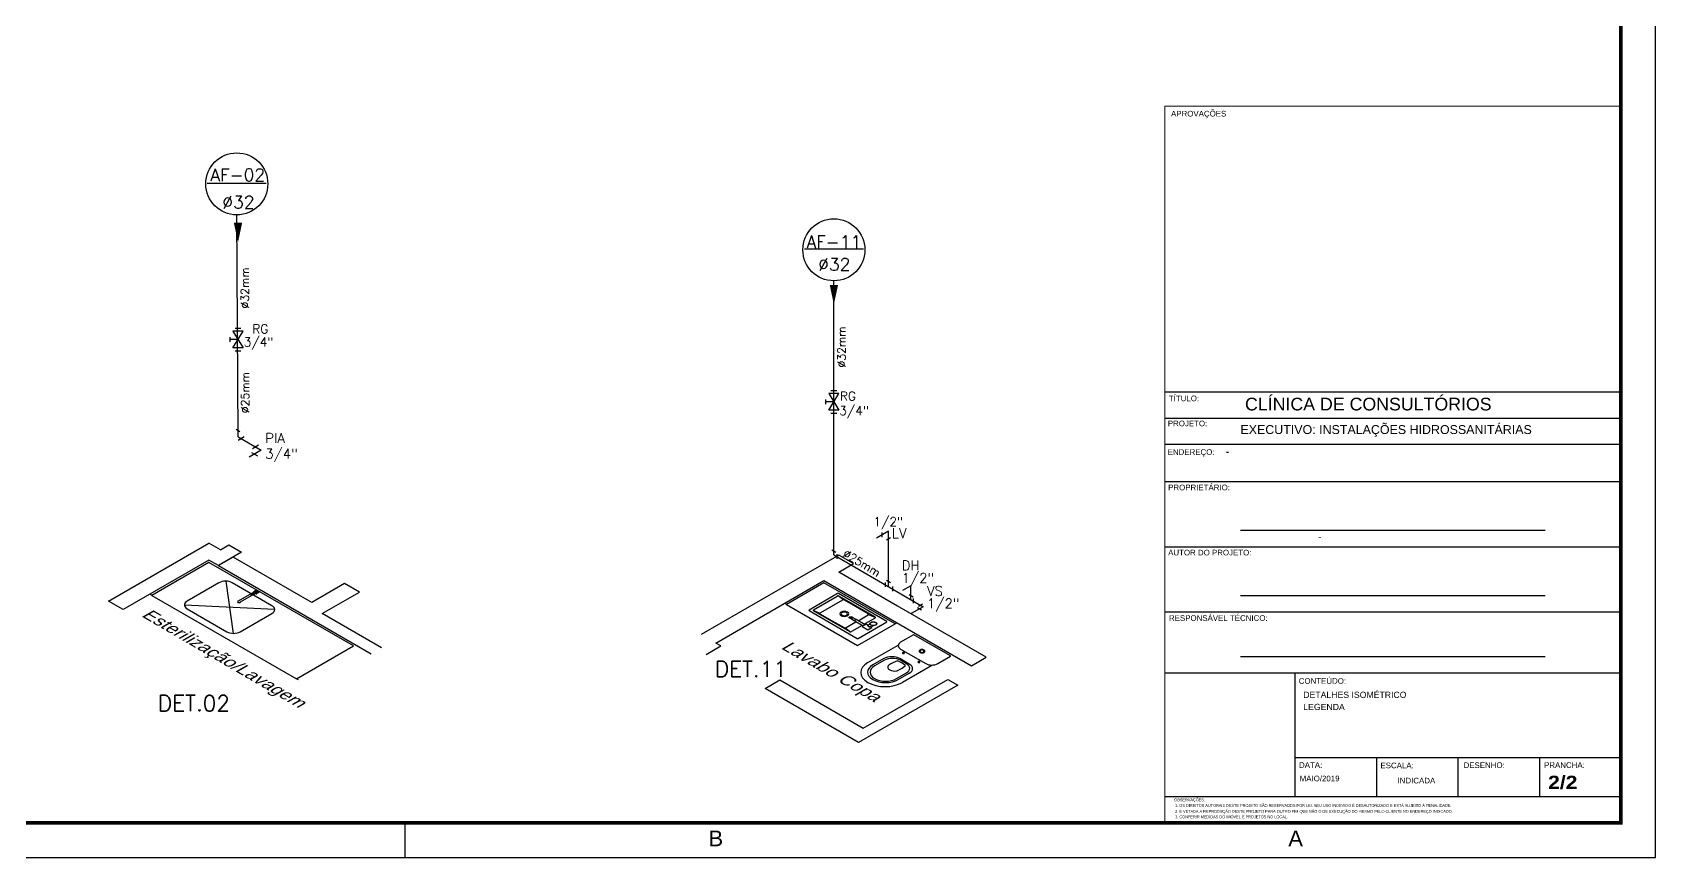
# Model space of a CAD drawing. Header units: millimetres. Extents: x 1573 to 2177, y 1587 to 1932.
# Drawn here: x 1921.84 to 1968.55, y 1812.93 to 1836.68 of the extents above; entities that cross this region are included whole.
import ezdxf
from ezdxf.enums import TextEntityAlignment as Align

# ---------------------------------------------------------------- set-up
doc = ezdxf.new("R2010")
doc.units = ezdxf.units.MM
doc.header["$LTSCALE"] = 0.03
for name, color, linetype in [('-HIDRO', 8, 'Continuous'), ('A-PEN-R', 1, 'Continuous'), ('A-PEN-Y', 2, 'Continuous'), ('AF', 2, 'Continuous'), ('CONEXAO_AG_FRIA', 3, 'Continuous'), ('CONEXÃO_HIDRÁULICA', 2, 'Continuous'), ('Diametro', 2, 'Continuous'), ('E-TXT-Y', 2, 'Continuous'), ('LOUÇAS E METAIS', 5, 'Continuous'), ('MOLHO', 9, 'Continuous'), ('PL5', 5, 'Continuous'), ("PRANCHA - PROJETU'S", 7, 'Continuous'), ('Prumadas_L', 1, 'Continuous'), ('Prumadas_Q', 3, 'Continuous'), ('Prumadas_T', 2, 'Continuous'), ('Texto', 4, 'Continuous')]:
    doc.layers.add(name, color=color, linetype=linetype)
doc.styles.add('ARIAL', font='arial.ttf')
doc.styles.add('ARIALB', font='')
doc.styles.add('F2', font='ARIALN.TTF')
doc.styles.add('ROMANS', font='romans.shx', dxfattribs={"height": 0.1})
doc.styles.get('ARIALB').set_extended_font_data('Arial Black')

# ---------------------------------------------------------------- blocks, each defined once
blk = doc.blocks.new('ADFSGASDFG')
at = {"layer": "PRANCHA - PROJETU'S", "color": 1}
for p, q in [((360.6780754445781, 47.94613090667491), (360.6780754445781, 107.3461309066749)), ((276.5780754445781, 47.94613090667491), (360.6780754445781, 47.94613090667491))]:
    blk.add_line(p, q, dxfattribs=at)
at = {"layer": "PRANCHA - PROJETU'S", "color": 4, "const_width": 0.1}
blk.add_lwpolyline([(279.0780754445781, 106.3461309066749), (359.6780754445781, 106.3461309066749), (359.6780754445781, 48.94613090667491), (279.0780754445781, 48.94613090667491)], close=True, dxfattribs=at)
blk = doc.blocks.new('*E353')
at = {"layer": 'PL5'}
for start_param, end_param in [(6.280061721801758, 6.283074378967285), (3.141481637954712, 3.144721984863281)]:
    blk.add_ellipse((267.3897243354957, 16.21061352431433), major_axis=(-0.01030860597915788, 6.312200658023482e-19), ratio=0.8660254271789584, start_param=start_param, end_param=end_param, dxfattribs=at)
blk = doc.blocks.new('WC1')
at = {"layer": '-HIDRO'}
for p, q in [((-0.1801252949971968, 1.380971611079758), (-1.170074788657985, 0.391022117418288)), ((-0.07405927781746868, 1.274905593902304), (-0.1801252949971968, 1.380971611079758)), ((-0.1801252949962873, 1.168839576723485), (-0.07405927781746868, 1.274905593902304)), ((0.8805348767837131, 0.1081794049437121), (-0.1801252949962873, 1.168839576723485)), ((0.2441387737162586, 0.7445755080107119), (-0.1801252949953778, 1.168839576722576)), ((-1.064008771480076, 0.2849561002406062), (-0.2861913121751058, 1.062773559545121)), ((-0.2861913121751058, 1.062773559545121), (0.7744688596048945, 0.002113387765348307)), ((-0.2861913121732869, 1.03448928829971), (-0.5548918890217465, 0.7657887114514779)), ((0.2250401194678489, 0.5232578566569828), (-0.2861913121732869, 1.03448928829971)), ((-0.5548918890217465, 0.7657887114514779), (-0.5690340246451342, 0.7799308470748656)), ((0.03062171975798833, 0.5078326128939636), (0.04423479160183774, 0.521445684737813)), ((0.05240750764966151, 0.487015009009383), (0.0660676131116702, 0.5006751144713633)), ((0.2391822550916913, 0.5373999922808252), (0.2250401194678489, 0.5232578566569828)), ((-1.134719449609292, 0.143534743993996), (-1.028653432421379, 0.2496007611816822)), ((-1.028653432421379, 0.2496007611816822), (-1.064008771480076, 0.2849561002406062)), ((0.7744688596048945, 0.002113387765348307), (0.8805348767837131, 0.1081794049437121)), ((-0.7104553808831042, -0.2807293247044527), (-0.6043893637161091, -0.1746633075404134)), ((-0.6043893637161091, -0.1746633075404134), (-0.003348599708260735, -0.7757040715480343)), ((-0.003348599708260735, -0.7757040715480343), (0.6047632321206038, -0.1675922397187151)), ((0.6047632321206038, -0.1675922397187151), (0.6768881238031099, -0.2397171314009938)), ((-0.03728972519593299, -0.9538949803993546), (-0.7104553808831042, -0.2807293247044527)), ((0.6768881238031099, -0.2397171314009938), (-0.03728972519593299, -0.9538949803993546))]:
    blk.add_line(p, q, dxfattribs=at)
at = {"layer": '-HIDRO', "linetype": 'Continuous'}
for p, q in [((-0.5548918890217465, 0.7657887114514779), (-0.04366045737879176, 0.2545572798112516)), ((-0.04366045737879176, 0.2545572798112516), (0.2250401194678489, 0.5232578566569828))]:
    blk.add_line(p, q, dxfattribs=at)
at = {"layer": '-HIDRO'}
for points in [[(0.1656498937170454, 0.5472927433452242, 0.4142135751753835), (0.1656498932533168, 0.5543638113113047), (-0.1808323755800529, 0.9008460801446745, 0.4142135402606569), (-0.1879034431251512, 0.9008460797936095), (-0.3929644096690481, 0.6957851132492578, 0.414213558880124), (-0.3929644096268703, 0.6887140454796281), (-0.04648214079338686, 0.3422317766462584, 0.414213575176216), (-0.0394110728270789, 0.3422317768008725)], [(-0.1172797611174019, 0.6251614313255232, 1), (-0.1625345957876334, 0.6704162659957547, 1)], [(-0.1239972758758086, 0.6318789460842709, 1), (-0.1558170810292268, 0.6636987512374617, 1)], [(0.02835710818294501, 0.5078324572988606), (0.0182015654686154, 0.5179880000131902), (-0.01010632980410264, 0.4896801047404438), (0.03035418763946041, 0.4492195872968807), (0.05866208291217845, 0.4775274825696272), (0.05192334139277932, 0.4842662240890263), (0.05056944468501001, 0.4845018172558184), (0.04937090210904671, 0.4847278050633861), (0.04828523195263301, 0.484948874106351), (0.04706933601832475, 0.4852179375495496), (0.04619799657530166, 0.4854268257660124), (0.04528556843999354, 0.4856620949746855), (0.04433809883121853, 0.4859268983681773), (0.04385302549150083, 0.4860715564816758), (0.0433613218082769, 0.4862251558402022), (0.04286367889227449, 0.4863883227627639), (0.04236084724652756, 0.4865617861553346), (0.04185362596780351, 0.4867462803229046), (0.04134284114940101, 0.4869426529560883), (0.04082939987418399, 0.4871517895404622), (0.04031427941589527, 0.4873746241553931), (0.03979851104125487, 0.4876121880675726), (0.03928319620808907, 0.4878655395404508), (0.03876969554050902, 0.4881356720455301), (0.03825954244052809, 0.4884235574574234), (0.03775442688981911, 0.4887300218692587), (0.03725613605752187, 0.48905579418701), (0.03676651650505391, 0.4894014035422174), (0.03628757137371963, 0.4897670605077735), (0.03582125521100465, 0.4901526678961829), (0.03536941997771237, 0.4905577667667558), (0.03493379884989167, 0.4909814986303616), (0.03451594682672976, 0.4914225244600061), (0.03411705715410562, 0.4918792298641961), (0.0337378749356958, 0.4923497898786877), (0.03337872412970455, 0.4928323255462317), (0.03303959393750233, 0.4933248607220548), (0.03272015500164116, 0.4938254678551175), (0.03241982419743294, 0.4943322679882272), (0.03213782402539778, 0.4948435333445502), (0.03187319340955241, 0.4953577413207313), (0.03162496047551144, 0.4958734880981126), (0.03139212095300081, 0.4963894454483579), (0.03117370296760669, 0.4969043823303991), (0.03096873464477312, 0.4974171972864951), (0.0307762873045192, 0.4979269400394912), (0.03059546466263896, 0.4984327790967882), (0.03042541362930251, 0.4989339909517412), (0.03026539450007704, 0.4994298359000311), (0.03011472696286432, 0.4999195688378109), (0.02983902777685898, 0.5008778046558859), (0.0295941154138859, 0.5018028347632821), (0.02937661530987157, 0.5026887361252363), (0.02918381701496742, 0.5035293643354919), (0.02893650736166364, 0.504690883893943), (0.02879738546297972, 0.5053880726821944, -0.006645695252932018)], [(0.3612386863143907, 0.3870597038750681, 0.4142321853096192), (0.3574078888599791, 0.3870597038522603), (0.2656621227335982, 0.295314679573615, 0.4142127022852846), (0.2656621270383647, 0.2086504258295303), (0.4457189528246402, 0.02859360004325978, 0.4142126324548478), (0.5323831962376093, 0.0285935874740918), (0.6241282427443753, 0.120338937989907, 0.4141947453675477), (0.6241282428207722, 0.1241694906105116)], [(0.2914568569700514, 0.1655782500866129, 1), (0.2806965316276599, 0.1548179247442215, 1)], [(0.4345968331994101, 0.1975284166973311, 1), (0.4051852779476648, 0.1681168614455859, 1)], [(0.4310100580852787, 0.1939416415831998, 1), (0.4087720530617962, 0.1717036365597173, 1)], [(0.259611527999353, 0.09069184368329514, 0.4142135751746523), (0.1448347218388786, 0.09069183615748025), (0.0659231487763125, 0.01178026309483385, 0.9999999562885478), (0.2488486875928534, -0.1711452597298255), (0.3277602576765797, -0.09223368964609924, 0.4142135751771142), (0.3277602551678308, 0.02254311651481736)], [(0.2643802341529615, 0.07039168322993736, 0.4142135001985019), (0.1496034426830483, 0.07039166101356623), (0.07845749524767365, -0.0007540811849494622, 0.9999999562885478), (0.2363143422172811, -0.1586109143542533), (0.3074603014520489, -0.08746518772131268, 0.4142135751771142), (0.3074602989432598, 0.02731161843964408)], [(0.2998164687190359, 0.005867663117370248, 0.08038800735933745), (0.2429366074366472, 0.06274749275522629, 0.07806286959955543), (0.1813157254821304, 0.009358491243985745, 0.07471092588991735), (0.1765737306222108, 0.0016566864802528, 0.6754715324395472), (0.2387254368049095, -0.06049529870127401, 0.07471086595196078), (0.2464269970334343, -0.05575328347703407, 0.07806282562206708)], [(0.4026467760483634, 0.05438833100830098, 1), (0.3918864507059718, 0.04362800566590946, 1)]]:
    blk.add_lwpolyline(points, format="xyb", close=True, dxfattribs=at)
for points in [[(-0.3640735366604986, 0.69224975052839, -0.1989074823391775), (-0.3611446163685059, 0.6993206353026835), (-0.1914389770730622, 0.8690262745981272, -0.1989079226243302), (-0.1843680803200414, 0.8719552068687335)], [(-0.04102989856050954, 0.5635255153838443), (0.03085917425096341, 0.6354145881955446, 0.4142135751762168), (0.03085917332373356, 0.6495567241281606), (-0.1381393042215677, 0.8185552016734619, 0.4142135402606569), (-0.1522814393115368, 0.8185552009708772), (-0.3106735309306714, 0.6601631093517426, 0.414213558880124), (-0.3106735308464295, 0.6460209738120284), (-0.2261742920737788, 0.5615217350396051), (-0.1416750533011282, 0.4770224962671819, 0.414213575176216), (-0.1275329173686259, 0.4770224965759553), (-0.05564384517538201, 0.5489115687691992)], [(-0.1843680803200414, 0.8719552068687335, -0.1989167925255793), (-0.1772968419834342, 0.8690262753007119), (0.08133062458637141, 0.6103988087306789, -0.4142135751753835), (0.08133062551394232, 0.5962566727980629), (0.003784784769663929, 0.5187108320537845)], [(-0.01082916184520855, 0.5040968854386847), (-0.08837500197103054, 0.4265510453128627, -0.414213575176216), (-0.1025171379041012, 0.4265510450036345), (-0.3611446044737932, 0.6851785115736675, -0.1989168152438058), (-0.3640735366604986, 0.69224975052839)], [(0.03062171981289907, 0.5078326121969212, -0.4142134507480725), (0.02835710818294501, 0.5078324572988606)], [(0.03062171981289907, 0.5078326121969212, 0.006967604845388504), (0.03084322664457773, 0.5054465420897998), (0.03087987292363437, 0.5051149505142973), (0.03101112996827737, 0.5040271530326663), (0.03111914301547358, 0.5032340872784289), (0.03124626419435117, 0.5023950356645912), (0.0313954415240687, 0.5015164449582414), (0.03157021154783024, 0.5006045297566573), (0.03166848425325952, 0.5001380138197646), (0.03177482891595673, 0.4996654884591578), (0.03188989345230198, 0.4991877311743735), (0.03201444456314562, 0.498705530263635), (0.0321492867446409, 0.4982196686257225), (0.03229529468376313, 0.4977309777533208), (0.03245345105366937, 0.4972403323334049), (0.03262477092309268, 0.4967487690320525), (0.03281030715604061, 0.4962574702964844), (0.03301113961313717, 0.4957677319593756), (0.03322836975203813, 0.4952809578394124), (0.03346308283246913, 0.4947986435432767), (0.03371637491301271, 0.494322360268086), (0.03398916927429241, 0.4938539167802105), (0.03413324966237496, 0.4936230048086827), (0.03428218942283934, 0.493395202835444), (0.03443658787807635, 0.4931699439337081), (0.03459596988960811, 0.4929481783807148), (0.03476079439806767, 0.4927295444231845), (0.03493066725442873, 0.4925147925641795), (0.03510589621890858, 0.4923037122308926), (0.03528613573610073, 0.492096886548012), (0.0354715369865346, 0.4918942507238739), (0.0356617976092366, 0.4916961935082611), (0.03585687440980223, 0.4915028012900962), (0.03605660000988564, 0.4913142306490954), (0.03626068824641493, 0.4911307137552399), (0.03646912832076055, 0.4909521750183217), (0.03668143429570137, 0.4907789275978871), (0.03689774655316569, 0.4906107231260251), (0.0371173739823405, 0.4904479503524897), (0.03734064054145847, 0.4902901773331507), (0.03756664454692782, 0.4901378630086413), (0.03779589353325719, 0.489990456650105), (0.03826148618941261, 0.4897111831258201), (0.03873555035127652, 0.4894516548509102), (0.03921625025594722, 0.4892110079369445), (0.039701841928661, 0.4889882543115789), (0.0401906947801649, 0.4887823249129042), (0.04068139959241535, 0.4885920912867334), (0.04117275232096063, 0.4884163925829057), (0.04166364070954387, 0.4882541597396539), (0.04215302809194554, 0.4881043344936415), (0.04263993179520753, 0.4879659773661444), (0.0431234339378932, 0.4878381920731272), (0.04360270302740332, 0.4877201471217916), (0.04407693456758466, 0.4876110812105594), (0.04454536185761526, 0.4875102924301871), (0.04500726679015088, 0.4874171490621393), (0.04590848057409858, 0.4872515038597101), (0.04677443691250005, 0.4871101447199919), (0.04759871603465626, 0.4869897834679477), (0.04837461200679627, 0.4868876880562993), (0.04943208160608492, 0.4867639846359282), (0.05060108459787216, 0.4866453403620312), (0.0519233467921083, 0.4865308481518014), (0.05240750764966151, 0.487015009009383)], [(0.05192333994284581, 0.484266223008035, -0.4142134704222642), (0.05192333995634613, 0.4865308546455651)], [(0.4955464188061964, 0.01099051942917853), (0.2778047708136484, -0.2067511285633694, -0.9999999562885478), (0.0303172771206317, 0.04073634349357236), (0.248059045390929, 0.2584778928444461)]]:
    blk.add_lwpolyline(points, format="xyb", dxfattribs=at)
for points in [[(-0.1452104793112312, 0.8214840361342794), (-0.1843680803200414, 0.8719552068687335)], [(-0.3136023659257035, 0.6530921495200346), (-0.3640735366604986, 0.69224975052839)], [(-0.09604462015872173, 0.5893477199828681), (-0.1029446696314551, 0.5962477694556014)], [(-0.06906062846817917, 0.5623283520621669), (-0.09560300040578795, 0.5888707239997757)], [(-0.08146745359246665, 0.6039276941864102), (-0.08836750306520003, 0.6108277436591436)], [(-0.05444668185310775, 0.5769422986772668), (-0.08098905379071653, 0.6034846706148755)], [(0.03378833270880932, 0.6424852241143526), (0.08425935238824422, 0.603327740300756)], [(-0.1346035539056629, 0.474093337499653), (-0.09544607009206629, 0.4236223178204455)], [(-0.05444668185310775, 0.5769422986772668), (-0.06906062846817917, 0.5623283520621669)], [(-0.003259344676678211, 0.4965270682706659), (-0.06906062846817917, 0.5623283520621669)], [(0.01135460193839322, 0.5111410148857658), (-0.05444668185310775, 0.5769422986772668)]]:
    blk.add_lwpolyline(points, dxfattribs=at)
for centre, radius in [((0.06858463423813532, 0.5251808458305618), 0.02463465576787061), ((0.06858463423415628, 0.5251808458265828), 0.02330775203165558), ((0.06858463423813532, 0.5251808458305618), 0.02228775202166844)]:
    blk.add_circle(centre, radius, dxfattribs=at)
at = {"layer": '-HIDRO', "extrusion": (0, 0, -1)}
for centre, major_axis, ratio, start_param, end_param in [((-0.09565608634832756, 0.6035377565573583), (0.007289285192426116, 0.007289285192426117), 0.8660254271830152, 3.141481725376535, 5.329696027446353), ((-0.08829602709826645, 0.5961776973072972), (0.007306973307564166, 0.007306973307564166), 0.8660254280508652, 3.141592741012707, 6.2831853946025), ((-0.08875603687559419, 0.5966377070846249), (0.007289285192411898, 0.007289285192411899), 0.8660254271873377, 3.141481725378787, 5.329696027446102), ((-0.08875603687559419, 0.5966377070846249), (0.006864662443975362, 0.006864662443975363), 0.8660254697816898, 4.103255124893922, 5.320584686590321), ((-0.09565608634832756, 0.6035377565573583), (0.007289285192425776, 0.007289285192425777), 0.8660254271815917, -0.9534892161628928, -0.0001110156367050141), ((-0.08033629971149026, 0.588217969920521), (0.007306973307564165, 0.007306973307564165), 0.8660254280528102, 3.141592741012707, 6.2831853946025), ((-0.08875603687559419, 0.5966377070846249), (0.007289285192439985, 0.007289285192439988), 0.8660254271773046, -0.9534892161652294, -0.0001110156389567685)]:
    blk.add_ellipse(centre, major_axis=major_axis, ratio=ratio, start_param=start_param, end_param=end_param, dxfattribs=at)
at = {"layer": '-HIDRO', "xscale": -1, "rotation": 225}
blk.add_blockref('*E353', (-200.6244780843434, -177.0138148399087), dxfattribs=at)
at = {"layer": '-HIDRO', "style": 'ARIAL'}
blk.add_text('Lavabo Copa', height=0.1151999999999127, rotation=315.0000000000046, dxfattribs=at).set_placement((-0.2415092184155583, -0.05645707797089017), align=Align.MIDDLE_CENTER)
blk = doc.blocks.new('*U235', base_point=(2541.546156235056, 289.3285959357818))
at = {"linetype": 'Continuous'}
blk.add_line((2532.599452394996, 286.5893559960991), (2532.599452394996, 292.0678358754644), dxfattribs=at)
for p, q in [((2535.796156270408, 298.66273917744), (2547.296156199705, 279.9944526941235)), ((2547.296156199705, 298.6611193981234), (2535.796156270408, 298.66273917744)), ((2535.796156270408, 279.9960724734401), (2547.296156199705, 298.6611193981234)), ((2538.212822901723, 301.9952626277823), (2544.87948956839, 301.9952626277823)), ((2541.546156235056, 289.3285959357818), (2532.599452394996, 289.3285959357818)), ((2547.296156199705, 279.9944526941235), (2535.796156270408, 279.9960724734401)), ((2538.212822901723, 276.6619292437822), (2544.87948956839, 276.6619292437822))]:
    blk.add_line(p, q)
blk = doc.blocks.new('*E352')
at = {"layer": 'LOUÇAS E METAIS', "extrusion": (0, 0, -1)}
blk.add_ellipse((0, 0.04547754416489624), major_axis=(0.0047500000000227, 0), ratio=0.1031749248510383, start_param=0, end_param=3.141592653589793, dxfattribs=at)
blk = doc.blocks.new('5')
at = {"layer": '-HIDRO'}
for p, q in [((-0.870798619235984, 0.07672446543801925), (-0.1484924278311155, 0.7990306568390224)), ((-0.06576093443550235, 0.7162991634427271), (-0.1484924278311155, 0.7990306568390224)), ((-0.06576093443550235, 0.7162991634427271), (-0.005656858028260103, 0.7764032398304153)), ((-0.005656858028260103, 0.7764032398304153), (0.08626702351625681, 0.6844793582858983)), ((-0.1484924278322524, 0.586898622485478), (-0.7647326020576202, -0.02934155174034458)), ((-0.07990307005820796, 0.5183092647112062), (-0.1484924278322524, 0.586898622485478)), ((0.08626702351625681, 0.6844793582858983), (-0.07990307005820796, 0.5183092647112062)), ((0.0261629471199285, 0.62437528188957), (-0.07990307005820796, 0.5183092647112062)), ((0.5918483720690801, 0.05868985694041839), (0.0261629471199285, 0.62437528188957)), ((-0.1484924278336166, 0.5586143512373383), (-0.5586143609211831, 0.1484924181499991)), ((0.8920152006839999, -0.4818932772786866), (-0.1484924278336166, 0.5586143512373383)), ((-0.07990307005820796, 0.5183092647112062), (1.018464815471816, -0.5800586208188179)), ((-0.07636753283441067, 0.3054701257497072), (-0.3054701257497072, 0.07636753283441067)), ((-0.02636774629354477, 0.3252022340893745), (0.02636774629354477, -0.3252022340893745)), ((0.3054701220244169, 0.01909188739955425), (0.01909188367426395, 0.3054701257497072)), ((0.8283755903771635, 0.2952170752487291), (0.5918483720690801, 0.05868985694041839)), ((0.9344416075548452, 0.1891510580699105), (0.8283755903771635, 0.2952170752487291)), ((-0.5586143609211831, 0.1484924181499991), (-0.5727564965445708, 0.1626345537733869)), ((-0.5586143609211831, 0.1484924181499991), (0.4818932675957512, -0.8920152103669352)), ((0.1585536833370506, 0.1719887117034117), (0.06238716109489958, 0.07582218946126043)), ((0.1719887121797597, 0.1585536828607027), (0.07582218993760861, 0.0623871606185514)), ((0.1695447270130143, 0.1762622409580209), (0.1525647836748023, 0.1592822976198088)), ((0.1525647836748023, 0.1592822976198088), (0.1592822715299312, 0.15256480976468)), ((0.1574930231653763, 0.1730493718750861), (0.1701504104462778, 0.1857067591559876)), ((0.1574930231653763, 0.1730493718750861), (0.1619124405474064, 0.168629954493056)), ((0.1762635931556552, 0.1695461313904041), (0.1592822715299312, 0.15256480976468)), ((0.168826924832356, 0.1783728659020419), (0.1681305134506746, 0.1776764545203605)), ((0.1686299284038214, 0.161912466636641), (0.1730493723514341, 0.1574930226890284)), ((0.168826924832356, 0.1783728659020419), (0.1819338322034848, 0.1914797732731707)), ((0.1928483622246715, 0.1928483617483236), (0.1712886334580896, 0.1928483617475197)), ((0.1730493723514341, 0.1574930226890284), (0.1857067596323355, 0.1701504099699299)), ((0.1783728663783899, 0.1688269243560081), (0.1776764549967084, 0.1681305129743267)), ((0.1776764549967084, 0.1681305129743267), (0.1776764549967084, 0.1681305129743267)), ((0.1783728663783899, 0.1688269243560081), (0.1914797737495186, 0.1819338317271369)), ((0.1928483622248323, 0.1712886329807771), (0.1928483622246715, 0.1928483617483236)), ((0.1967440368578126, 0.2133778908546402), (0.213377891330988, 0.1967440363814648)), ((0.6668016908761274, -0.0784888586094894), (0.9344416075557547, 0.189151058069001)), ((-0.7647326020576202, -0.02934155174034458), (-0.870798619235984, 0.07672446543801925)), ((0.3252022340893745, -0.02636774629354477), (-0.3252022340893745, 0.02636774629354477)), ((-0.3054701257497072, -0.01909188367426395), (-0.01909188739955425, -0.3054701220244169)), ((0.07636753469705582, -0.3054701276123524), (0.3054701276123524, -0.07636753469705582)), ((1.093418134278863, -0.505105302011998), (0.6668016908761274, -0.0784888586094894)), ((0.481893267596206, -0.8920152103664805), (0.8920152006839999, -0.4818932772786866)), ((0.4960354032195937, -0.9061573459903229), (0.481893267596206, -0.8920152103664805))]:
    blk.add_line(p, q, dxfattribs=at)
for radius in [0.0110000000000525, 0.009110000000043398, 0.007110000000033899]:
    blk.add_circle((0.1928483622246715, 0.1928483617483236), radius, dxfattribs=at)
for centre, radius, start, end in [((-0.02863782458007336, 0.2577404174953699), 0.06749999917821776, 45, 135), ((0.1630793426342579, 0.1927778269680074), 0.0100000000000478, 315.0000000000001, 337.5104794651442), ((0.2078747678922868, 0.1778219560807083), 0.0372574454262932, 107.3826494398813, 162.6173552177629), ((0.1928483622246715, 0.1928483617483236), 0.0130000000000621, 256.280667151968, 193.7193328480322), ((0.1927778274443553, 0.16307934215791), 0.0100000000000478, 112.489520534856, 135.0000000000001), ((0.1778219565570562, 0.2078747674159389), 0.0372574454262932, 287.3826447822373, 342.6173505601189), ((-0.2577404174953699, 0.02863782458007336), 0.06749999917821776, 135, 225), ((0.0691046755162541, 0.06910467503990592), 0.0120000000000573, 97.34153799352599, 352.6584620064742), ((0.0691046755162541, 0.06910467503990592), 0.009500000000045397, 135.0000000000001, 315.0000000000001), ((0.2577404137700796, -0.02863782085478306), 0.06749999917821776, 315, 45), ((0.02863782085478306, -0.2577404137700796), 0.06749999917821776, 225, 315)]:
    blk.add_arc(centre, radius, start, end, dxfattribs=at)
blk.add_ellipse((0.1729034842236915, 0.1729034837473436), major_axis=(-0.004772970773031863, 0.004772970773031864), ratio=0.1459073215556622, start_param=2.351393319017037, end_param=7.073384641752352, dxfattribs=at)
at = {"layer": '-HIDRO', "xscale": -1, "rotation": 135.0000000000001}
blk.add_blockref('*E352', (0.2050609640944003, 0.2050609636180525), dxfattribs=at)
at = {"layer": '-HIDRO', "style": 'ARIAL'}
blk.add_text('Esterilização/Lavagem', height=0.1151999999999127, rotation=314.658228404639, dxfattribs=at).set_placement((-0.04895353003345448, -0.6242835666237605), align=Align.MIDDLE_CENTER)
blk = doc.blocks.new('*U236', base_point=(2541.546156235056, 289.3285959357818))
at = {"linetype": 'Continuous'}
blk.add_line((2532.599452394996, 286.5893559960991), (2532.599452394996, 292.0678358754644), dxfattribs=at)
for p, q in [((2535.796156270408, 298.66273917744), (2547.296156199705, 279.9944526941235)), ((2547.296156199705, 298.6611193981234), (2535.796156270408, 298.66273917744)), ((2535.796156270408, 279.9960724734401), (2547.296156199705, 298.6611193981234)), ((2538.212822901723, 301.9952626277823), (2544.87948956839, 301.9952626277823)), ((2541.546156235056, 289.3285959357818), (2532.599452394996, 289.3285959357818)), ((2547.296156199705, 279.9944526941235), (2535.796156270408, 279.9960724734401)), ((2538.212822901723, 276.6619292437822), (2544.87948956839, 276.6619292437822))]:
    blk.add_line(p, q)

msp = doc.modelspace()

# ---------------------------------------------------------------- linework, layer by layer
at = {"layer": 'A-PEN-R'}
for p, q in [((1954.429897174018, 1825.579915704252), (1967.554897174018, 1825.579915704252)), ((1954.429897174018, 1824.829915704252), (1967.554897174018, 1824.829915704252)), ((1954.429897174018, 1823.754489971185), (1967.554897174018, 1823.754489971185)), ((1956.604897174021, 1822.355434677912), (1965.379897174015, 1822.355434677912)), ((1954.429897174018, 1821.879489971185), (1967.554897174018, 1821.879489971185)), ((1956.604897174021, 1820.480434677912), (1965.379897174015, 1820.480434677912)), ((1954.429897174018, 1820.004489971185), (1967.554897174018, 1820.004489971185)), ((1956.604897174021, 1818.722886946457), (1965.379897174015, 1818.722886946457)), ((1954.429897174018, 1818.246942239731), (1967.554897174018, 1818.246942239731)), ((1958.179897174018, 1814.684442239731), (1958.179897174018, 1818.246942239731)), ((1958.179897174018, 1815.809442239731), (1967.554897174018, 1815.809442239731)), ((1960.523647174018, 1815.809442239731), (1960.523647174018, 1814.684442239731)), ((1962.867397174018, 1815.809442239731), (1962.867397174018, 1814.684442239731)), ((1965.211147174018, 1815.809442239731), (1965.211147174018, 1814.684442239731))]:
    msp.add_line(p, q, dxfattribs=at)
at = {"layer": 'A-PEN-R', "const_width": 0.03750000000000001}
msp.add_lwpolyline([(1954.429897174018, 1813.934442239731), (1967.554897174018, 1813.934442239731), (1967.554897174018, 1834.559442239731), (1954.429897174018, 1834.559442239731)], close=True, dxfattribs=at)
for points in [[(1954.429897174018, 1826.329915704252), (1967.554897174018, 1826.329915704252)], [(1954.429897174018, 1814.684442239731), (1967.554897174018, 1814.684442239731)]]:
    msp.add_lwpolyline(points, dxfattribs=at)
at = {"layer": 'A-PEN-Y'}
for p, q in [((1927.931578320088, 1825.038256105826), (1927.758373239333, 1824.938256105825)), ((1928.135696821971, 1824.593754211468), (1928.30890190273, 1824.493754211469)), ((1928.344968450768, 1824.79958247087, 25.33831923312954), (1928.171763370013, 1824.69958247087, 25.33831923312954)), ((1944.846133979378, 1821.788837048161), (1944.961604033217, 1821.722170381494)), ((1944.985073524229, 1821.662273476894), (1944.985073524229, 1821.528940143561)), ((1946.379289763927, 1820.85390641208), (1946.379289763927, 1820.720573078746)), ((1946.42077266923, 1820.915570502699), (1946.536242723067, 1820.848903836032)), ((1946.586666947304, 1820.734177139434), (1946.586666947304, 1820.600843806101)), ((1947.066575812775, 1820.507807305984), (1947.182045866612, 1820.441140639317)), ((1947.188329854902, 1820.386807070857), (1947.188329854902, 1820.253473737524)), ((1947.337248283028, 1820.167414002544), (1947.452718336865, 1820.234080669211)), ((1947.425440154821, 1820.057958145358), (1947.309970100983, 1820.124624812025))]:
    msp.add_line(p, q, dxfattribs=at)
at = {"layer": 'AF'}
for p, q in [((1927.751821781932, 1825.042035859792), (1927.716877593915, 1831.429349061517)), ((1944.903869006297, 1821.642490260516), (1944.903869006297, 1829.532728794437)), ((1928.418585137829, 1824.657079856779), (1928.072174976315, 1824.457079856778)), ((1946.478507696145, 1822.330088562143), (1946.132097534632, 1822.130088562144)), ((1946.478507696145, 1820.729956245539), (1946.478507696145, 1822.330088562143)), ((1947.121495770333, 1820.758799251748), (1946.879008657274, 1820.618799251749)), ((1947.121495770333, 1820.358727080907), (1947.121495770333, 1820.758799251748)), ((1947.476209095678, 1820.153933342519), (1947.129798934164, 1819.953933342518))]:
    msp.add_line(p, q, dxfattribs=at)
at = {"layer": 'AF', "ltscale": 100}
for p, q in [((1927.751821781932, 1825.042035859792), (1928.418585137829, 1824.657079856779)), ((1944.903869006297, 1821.642490260516), (1947.476209095678, 1820.153933342519))]:
    msp.add_line(p, q, dxfattribs=at)
at = {"layer": 'CONEXÃO_HIDRÁULICA'}
for p, q in [((1927.807940228098, 1825.190392022986), (1927.695703335766, 1825.255192022986)), ((1946.290834231897, 1822.158355541907), (1946.290834231897, 1822.287955541907)), ((1946.42238924998, 1822.081688562143), (1946.534626142311, 1822.146488562143))]:
    msp.add_line(p, q, dxfattribs=at)
at = {"layer": "PRANCHA - PROJETU'S", "color": 1}
msp.add_line((1932.554897174018, 1813.934442239731), (1932.554897174018, 1812.934442239731), dxfattribs=at)
at = {"layer": 'Prumadas_L'}
for p, q in [((1926.868207251039, 1832.34534019192), (1928.56554793679, 1832.34534019192)), ((1944.055198663424, 1830.448719924841), (1945.752539349173, 1830.448719924841))]:
    msp.add_line(p, q, dxfattribs=at)
for points in [[(1927.751821781932, 1830.641990467577), (1927.631748879621, 1831.20533627446), (1927.871894684243, 1831.20533627446)], [(1944.903869006297, 1828.850929705198), (1944.783796103986, 1829.414275512078), (1945.023941908609, 1829.414275512078)]]:
    msp.add_solid(points, dxfattribs=at)
at = {"layer": 'Prumadas_Q'}
for centre in [(1927.716877593915, 1832.322149061517), (1944.903869006297, 1830.425528794437)]:
    msp.add_circle(centre, 0.8928000000000001, dxfattribs=at)

# ---------------------------------------------------------------- block references
at = {"layer": 'AF', "xscale": 4, "yscale": 2.3094, "zscale": 4}
for name, p in [('5', (1927.508168294349, 1820.137598054281)), ('WC1', (1945.762919810388, 1818.449909572772))]:
    msp.add_blockref(name, p, dxfattribs=at)
at = {"layer": 'CONEXAO_AG_FRIA', "xscale": 0.02560000000084983, "yscale": 0.02559999999994034, "zscale": 2.56}
for name, p in [('*U236', (1927.751821781943, 1827.841990467649)), ('*U235', (1944.903869006296, 1826.050815676882))]:
    msp.add_blockref(name, p, dxfattribs=at)
at = {"layer": "PRANCHA - PROJETU'S", "color": 1}
msp.add_blockref('ADFSGASDFG', (1607.876821729439, 1764.988311333056), dxfattribs=at)

# ---------------------------------------------------------------- texts
at = {"layer": 'CONEXAO_AG_FRIA', "style": 'ROMANS'}
for s, height, p in [('RG', 0.2560000000000001, (1928.163657680632, 1828.020353699238)), ('3/4"', 0.2560000000000001, (1927.917168127152, 1827.642062233591)), ('RG', 0.2560000000000001, (1945.076468888672, 1826.085177323981)), ('3/4"', 0.2560000000000001, (1945.056884996986, 1825.666394231027)), ('PIA', 0.28, (1928.535773807337, 1824.865192600971)), ('3/4"', 0.28, (1928.535773807337, 1824.415192600971)), ('1/2"', 0.2560000000000001, (1946.042281701923, 1822.473276474342)), ('LV', 0.28, (1946.572179599587, 1822.130306741014)), ('DH', 0.28, (1946.856530993264, 1821.200745268777)), ('1/2"', 0.28, (1946.856530993264, 1820.840745268777)), ('VS', 0.28, (1947.584827097946, 1820.467206416311)), ('1/2"', 0.28, (1947.584827097946, 1820.10720641631))]:
    msp.add_text(s, height=height, dxfattribs=at).set_placement(p)
at = {"layer": 'CONEXAO_AG_FRIA', "char_height": 0.4559092929302224, "width": 9.75187881478632, "attachment_point": 1, "style": 'ROMANS'}
for s, insert in [('DET.11', (1941.478583716498, 1818.590161886852)), ('DET.02', (1925.4470121578, 1817.603590061131))]:
    msp.add_mtext(s, dxfattribs=dict(at, insert=insert))
at = {"layer": 'Diametro', "style": 'ROMANS'}
for s, rotation, p in [('%%C32mm', 90, (1928.064944627947, 1829.326452775033)), ('%%C32mm', 90, (1945.239902281954, 1827.626306264511)), ('%%C25mm', 90, (1928.069835392981, 1826.312618148636)), ('%%C25mm', 328.8631528840151, (1945.651359251266, 1821.309928110043))]:
    msp.add_text(s, height=0.2304, rotation=rotation, dxfattribs=at).set_placement(p, align=Align.CENTER)
at = {"layer": 'E-TXT-Y', "style": 'ARIAL'}
for s, height, p in [('CLÍNICA DE CONSULTÓRIOS', 0.3657887021939136, (1956.738283608936, 1825.802046581421)), ('EXECUTIVO: INSTALAÇÕES HIDROSSANITÁRIAS', 0.2560520915357395, (1956.605938623474, 1825.123155258412))]:
    msp.add_text(s, height=height, dxfattribs=at).set_placement(p)
at = {"layer": 'MOLHO', "color": 3, "style": 'ARIALB'}
msp.add_text('2/2', height=0.3796875000000001, dxfattribs=at).set_placement((1965.462702226291, 1814.909534608416))
at = {"layer": "PRANCHA - PROJETU'S", "style": 'F2'}
for s, p in [('OBSERVAÇÕES:', (1954.70213602125, 1814.5551585791)), ('2. É VETADA A REPRODUÇÃO DESTE PROJETO PARA OUTRO FIM QUE NÃO O DE EXECUÇÃO DO MESMO PELO CLIENTE NO ENDEREÇO INDICADO.', (1954.724049625617, 1814.221752891843)), ('3. CONFERIR MEDIDAS DO IMÓVEL E PROJETOS NO LOCAL.', (1954.726764727098, 1814.065145286896)), ('1. OS DIREITOS AUTORAIS DESTE PROJETO SÃO RESERVADOS POR LEI, SEU USO INDEVIDO É DESAUTORIZADO E ESTÁ SUJEITO À PENALIDADE.', (1954.724049625617, 1814.391288671745))]:
    msp.add_text(s, height=0.08110452366591962, dxfattribs=at).set_placement(p)
at = {"layer": "PRANCHA - PROJETU'S", "color": 50, "linetype": 'Continuous', "style": 'ARIAL'}
for s, p in [('B', (1941.507159667967, 1813.484442239731)), ('A', (1958.194834144783, 1813.484442239731))]:
    msp.add_text(s, height=0.4500000000000001, dxfattribs=at).set_placement(p, align=Align.MIDDLE)
at = {"layer": 'Prumadas_T', "style": 'ROMANS'}
for s, p in [('AF-02', (1927.743194993177, 1832.40022452601)), ('%%C32', (1927.763757084843, 1831.616910606267)), ('AF-11', (1944.903869006297, 1830.474511027192)), ('%%C32', (1944.915804309209, 1829.825849843887))]:
    msp.add_text(s, height=0.36, dxfattribs=at).set_placement(p, align=Align.CENTER)
at = {"layer": 'Texto', "color": 3, "style": 'ARIAL'}
for s, height, p in [('APROVAÇÕES ', 0.1625727565306282, (1954.609051754856, 1834.261631865616)), ('TÍTULO: ', 0.1625727565306282, (1954.545921925831, 1826.067068946474)), ('PROJETO: ', 0.1625727565306282, (1954.516349381226, 1825.346434948973)), ('ENDEREÇO:', 0.1625727565306282, (1954.510688479995, 1824.524083404885)), ('PROPRIETÁRIO:', 0.1625727565306282, (1954.52568430991, 1823.504394076496)), ('-', 0.1788300321836911, (1958.851311899923, 1822.068458903705)), ('AUTOR DO PROJETO: ', 0.1625727565306282, (1954.52568430991, 1821.629394076496)), ('RESPONSÁVEL TÉCNICO: ', 0.1625727565306282, (1954.549826485306, 1819.746498775653)), ('CONTEÚDO:', 0.1625727565306282, (1958.28481527895, 1817.934441630098)), ('DETALHES ISOMÉTRICO', 0.1788300321836911, (1958.415572611263, 1817.527463629552)), ('LEGENDA', 0.1788300321836911, (1958.415572611263, 1817.179093259345)), ('DATA: ', 0.1625727565306282, (1958.293045166565, 1815.514984290267)), ('ESCALA: ', 0.1625727565306282, (1960.636795166565, 1815.503567980652)), ('DESENHO:', 0.1625727565306282, (1963.029822350244, 1815.509869439436)), ('PRANCHA:', 0.1625727565306282, (1965.345866236069, 1815.515361913176)), ('MAIO/2019', 0.1625727565306282, (1958.311165269098, 1815.126995766014)), ('INDICADA', 0.1625727565306282, (1961.128704222441, 1815.066929635075))]:
    msp.add_text(s, height=height, dxfattribs=at).set_placement(p)
at = {"layer": 'Texto', "color": 3, "insert": (1956.193277841156, 1824.706840289152), "char_height": 0.1788300321836911, "width": 9.716800471769147, "attachment_point": 1, "style": 'ARIAL'}
msp.add_mtext('\\pt3.7799;{\\fArial|b1|i0|c0|p34;-}', dxfattribs=at)

doc.saveas('drawing.dxf')
